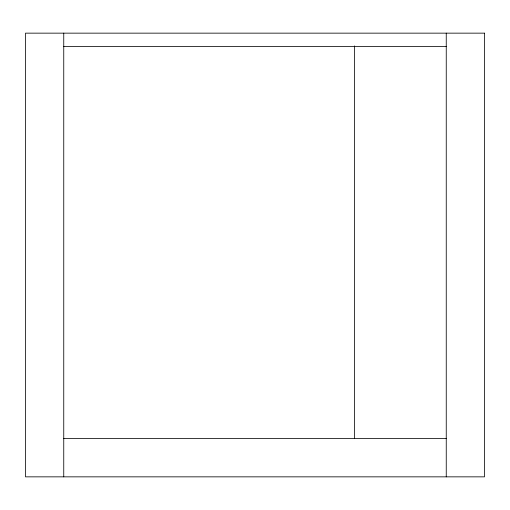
<?xml version="1.0" encoding="UTF-8"?>
<svg xmlns="http://www.w3.org/2000/svg" width="510" height="510" viewBox="0 0 510 510"><rect width="100%" height="100%" fill="white"/><g stroke="black" fill="none" stroke-linecap="round" stroke-linejoin="round"><path stroke-width="0.76" d="M63.75 46.537L446.25 46.537M63.75 438.6L446.25 438.6M446.25 33.15L446.25 476.85M354.45 45.894L354.45 438.613M63.75 33.15L63.75 476.85M484.5 33.15L25.5 33.15L25.5 476.85L484.5 476.85L484.5 33.15"/></g></svg>
